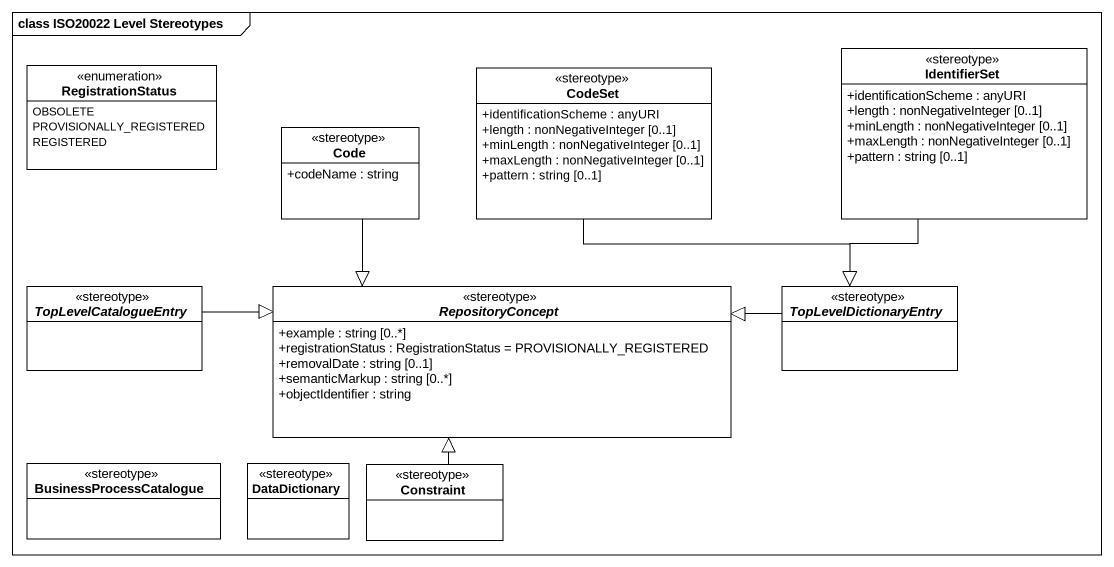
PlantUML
@startuml
mainframe class ISO20022 Level Stereotypes
hide circle
hide empty members
skinparam classAttributeIconSize 0
enum RegistrationStatus {
  OBSOLETE
  PROVISIONALLY_REGISTERED
  REGISTERED
}
class CodeSet <<stereotype>> {
  +identificationScheme : anyURI
  +length : nonNegativeInteger [0..1]
  +minLength : nonNegativeInteger [0..1]
  +maxLength : nonNegativeInteger [0..1]
  +pattern : string [0..1]
}
class IdentifierSet <<stereotype>> {
  +identificationScheme : anyURI
  +length : nonNegativeInteger [0..1]
  +minLength : nonNegativeInteger [0..1]
  +maxLength : nonNegativeInteger [0..1]
  +pattern : string [0..1]
}
class Code <<stereotype>> {
  +codeName : string
}
abstract class TopLevelCatalogueEntry <<stereotype>>
abstract class RepositoryConcept <<stereotype>> {
  +example : string [0..*]
  +registrationStatus : RegistrationStatus = PROVISIONALLY_REGISTERED
  +removalDate : string [0..1]
  +semanticMarkup : string [0..*]
  +objectIdentifier : string
}
abstract class TopLevelDictionaryEntry <<stereotype>>
class BusinessProcessCatalogue <<stereotype>>
class DataDictionary <<stereotype>>
class Constraint <<stereotype>>
CodeSet --|> TopLevelDictionaryEntry
IdentifierSet --|> TopLevelDictionaryEntry
Code --|> RepositoryConcept
TopLevelCatalogueEntry -right-|> RepositoryConcept
TopLevelDictionaryEntry -left-|> RepositoryConcept
Constraint -up-|> RepositoryConcept
@enduml
